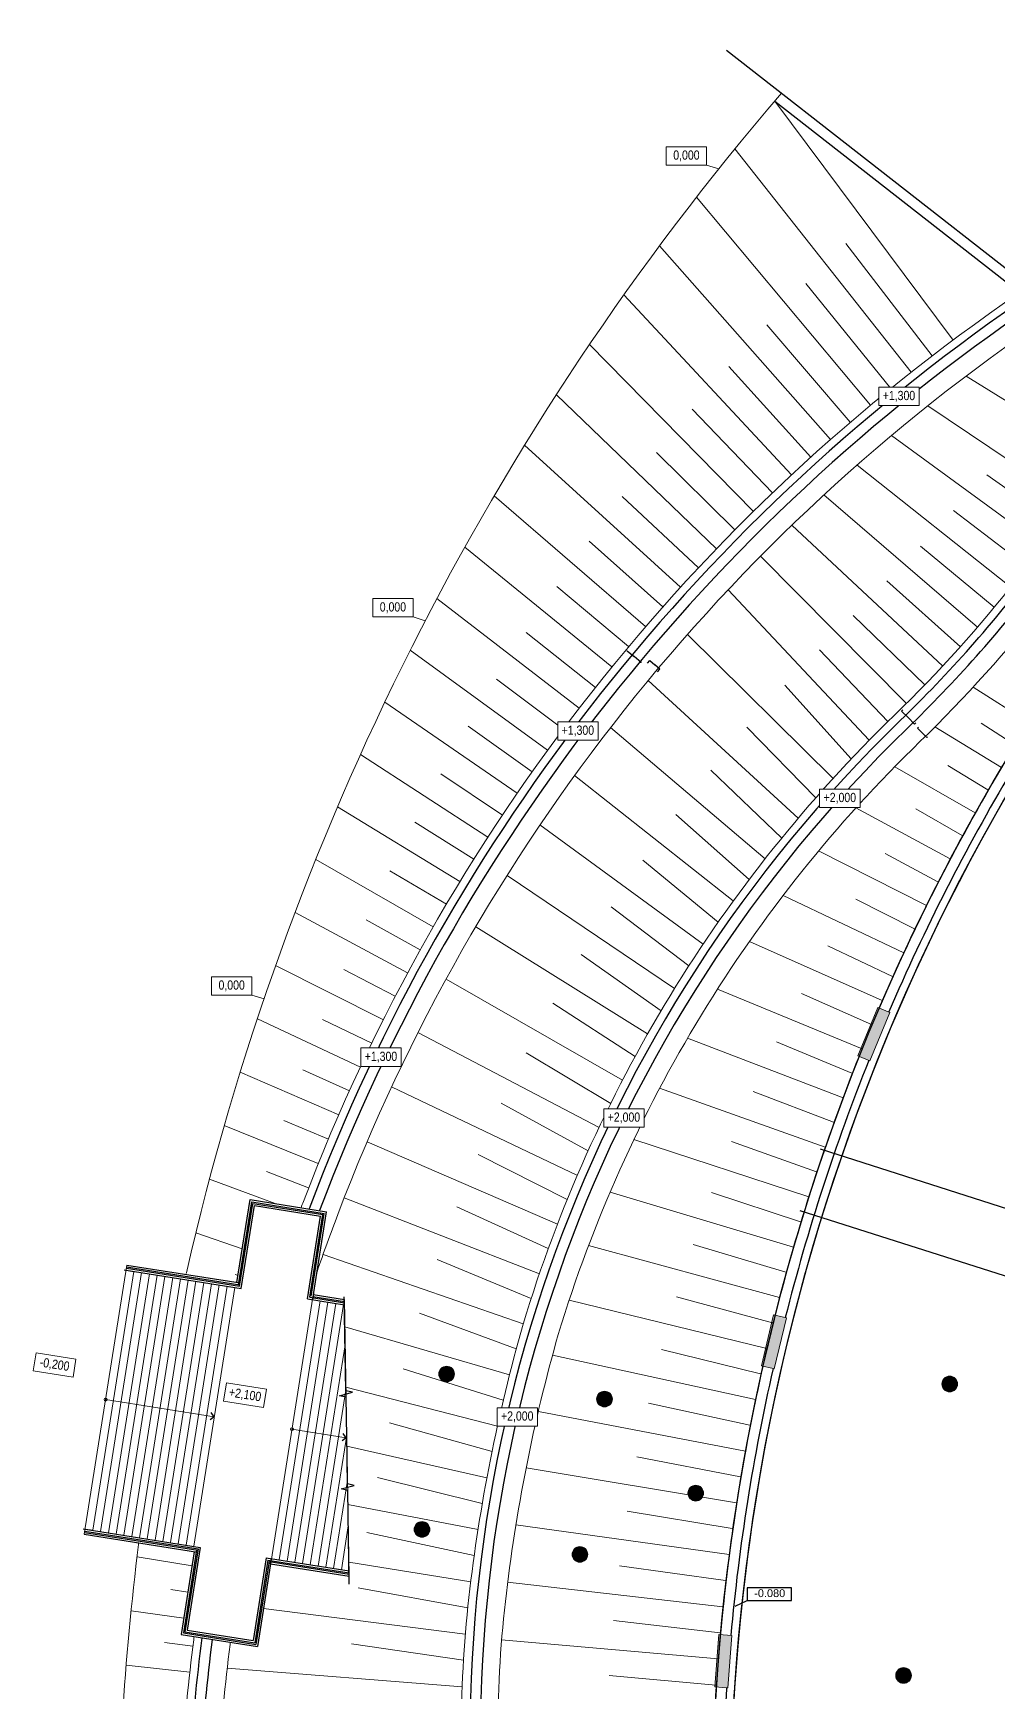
# Model space of a CAD drawing. Header units: millimetres. Extents: x 72919 to 485785, y -53256 to 338519.
# Drawn here: x 116877 to 153689, y 185919 to 249196 of the extents above; entities that cross this region are included whole.
import ezdxf
from ezdxf.enums import TextEntityAlignment as Align

# ---------------------------------------------------------------- set-up
doc = ezdxf.new("R2010")
doc.units = ezdxf.units.MM
doc.set_wipeout_variables(frame=1)
for name, color, linetype, lineweight in [('gr', 251, 'Continuous', 40), ('h', 7, 'Continuous', 9), ('stairs', 4, 'Continuous', 5), ('wall', 5, 'Continuous', 40)]:
    doc.layers.add(name, color=color, linetype=linetype, lineweight=lineweight)
doc.styles.get("Standard").update_dxf_attribs({"font": 'arial.ttf'})
doc.styles.add('STW_ARIAL', font='arial.ttf')
doc.styles.add('Шрифт надписей', font='ARIALN.TTF')
doc.dimstyles.get("Standard").update_dxf_attribs({"dimtxt": 0.18, "dimasz": 0.18, "dimexe": 0.18, "dimexo": 0.0625, "dimgap": 0.09, "dimtad": 0, "dimtih": 1, "dimtoh": 1, "dimdec": 4, "dimzin": 0, "dimdsep": 46, "dimtxsty": 'Standard', "dimcen": 0.09, "dimadec": 0, "dimazin": 0, "dimtfac": 1, "dimtdec": 4, "dimtofl": 0, "dimtmove": 0, "dimatfit": 3, "dimfxl": 1, "dimtolj": 1, "dimtzin": 0, "dimarcsym": 0})

# ---------------------------------------------------------------- blocks, each defined once
blk = doc.blocks.new('*D127')
at = {"color": 0, "linetype": 'Continuous', "lineweight": -2, "ltscale": 500, "transparency": 16777216}
for p, q in [((139536, 225625), (139547, 225638)), ((139547, 225637), (139815, 225413)), ((140083, 225188), (139815, 225413)), ((140073, 225175), (140083, 225188))]:
    blk.add_line(p, q, dxfattribs=at)
at = {"color": 0, "ltscale": 500, "transparency": 16777216}
for points in [[(139547, 225637), (139547, 225637), (139547, 225638)], [(140083, 225188), (140083, 225188), (140083, 225188)]]:
    blk.add_solid(points, dxfattribs=at)
at = {"color": 0, "ltscale": 500, "transparency": 16777216, "insert": (139815, 225413), "char_height": 0.18, "attachment_point": 5, "bg_fill": 3, "box_fill_scale": 1.1, "bg_fill_color": 256, "bg_fill_true_color": 13158600, "bg_fill_transparency": 0}
blk.add_mtext('\\A1;700.0000', dxfattribs=at)
at = {"layer": 'Defpoints', "color": 0, "ltscale": 500, "transparency": 16777216}
for p in [(139536, 225625, 1322), (139547, 225638), (140073, 225175, 1322)]:
    blk.add_point(p, dxfattribs=at)
blk = doc.blocks.new('*D128')
at = {"color": 0, "linetype": 'Continuous', "lineweight": -2, "ltscale": 500, "transparency": 16777216}
for p, q in [((140320, 225159), (140405, 225260)), ((140405, 225259), (140596, 225099)), ((140787, 224938), (140596, 225098)), ((140702, 224837), (140787, 224938))]:
    blk.add_line(p, q, dxfattribs=at)
at = {"color": 0, "ltscale": 500, "transparency": 16777216}
for points in [[(140405, 225259), (140405, 225259), (140405, 225259)], [(140787, 224938), (140787, 224938), (140787, 224937)]]:
    blk.add_solid(points, dxfattribs=at)
at = {"color": 0, "ltscale": 500, "transparency": 16777216, "insert": (140596, 225098), "char_height": 0.18, "attachment_point": 5, "bg_fill": 3, "box_fill_scale": 1.1, "bg_fill_color": 256, "bg_fill_true_color": 13158600, "bg_fill_transparency": 0}
blk.add_mtext('\\A1;500.0000', dxfattribs=at)
at = {"layer": 'Defpoints', "color": 0, "ltscale": 500, "transparency": 16777216}
for p in [(140320, 225158, 1322), (140702, 224836, 1322), (140787, 224937)]:
    blk.add_point(p, dxfattribs=at)
blk = doc.blocks.new('*D129')
at = {"color": 0, "linetype": 'Continuous', "lineweight": -2, "ltscale": 500, "transparency": 16777216}
for p, q in [((150063, 223385), (150015, 223337)), ((150015, 223337), (150261, 223089)), ((150507, 222839), (150261, 223088)), ((150555, 222887), (150507, 222839))]:
    blk.add_line(p, q, dxfattribs=at)
at = {"color": 0, "ltscale": 500, "transparency": 16777216}
for points in [[(150015, 223337), (150015, 223337), (150015, 223337)], [(150507, 222839), (150507, 222839), (150507, 222839)]]:
    blk.add_solid(points, dxfattribs=at)
at = {"color": 0, "ltscale": 500, "transparency": 16777216, "insert": (150261, 223088), "char_height": 0.18, "attachment_point": 5, "bg_fill": 3, "box_fill_scale": 1.1, "bg_fill_color": 256, "bg_fill_true_color": 13158600, "bg_fill_transparency": 0}
blk.add_mtext('\\A1;700.0000', dxfattribs=at)
at = {"layer": 'Defpoints', "color": 0, "ltscale": 500, "transparency": 16777216}
for p in [(150063, 223385, 1322), (150015, 223337), (150555, 222887, 1322)]:
    blk.add_point(p, dxfattribs=at)
blk = doc.blocks.new('*D130')
at = {"color": 0, "linetype": 'Continuous', "lineweight": -2, "ltscale": 500, "transparency": 16777216}
for p, q in [((150658, 222708), (150627, 222677)), ((150627, 222677), (150802, 222499)), ((150978, 222321), (150803, 222499)), ((151009, 222352), (150978, 222321))]:
    blk.add_line(p, q, dxfattribs=at)
at = {"color": 0, "ltscale": 500, "transparency": 16777216}
for points in [[(150627, 222677), (150627, 222677), (150627, 222677)], [(150978, 222321), (150978, 222321), (150978, 222321)]]:
    blk.add_solid(points, dxfattribs=at)
at = {"color": 0, "ltscale": 500, "transparency": 16777216, "insert": (150802, 222499), "char_height": 0.18, "attachment_point": 5, "bg_fill": 3, "box_fill_scale": 1.1, "bg_fill_color": 256, "bg_fill_true_color": 13158600, "bg_fill_transparency": 0}
blk.add_mtext('\\A1;500.0000', dxfattribs=at)
at = {"layer": 'Defpoints', "color": 0, "ltscale": 500, "transparency": 16777216}
for p in [(150627, 222677), (150658, 222708, 1322), (151009, 222352, 1322)]:
    blk.add_point(p, dxfattribs=at)
blk = doc.blocks.new('Откосы  по обваловке')
at = {"layer": 'gr', "lineweight": 18, "flags": 128}
for points in [[(35086.748, 33015.257, -0.122016), (35136.577, 33007.655)], [(35086.718, 33015.254, 0.000085), (35086.682, 33015.251, 0.000085)], [(35063.481, 33010.418, -0.031703), (35076.329, 33013.771)], [(35076.385, 33013.782, 0.000104), (35076.342, 33013.774)], [(35090.466, 33011.868, -0.000842), (35090.713, 33011.857, -0.153561), (35132.176, 32996.655)], [(35064.485, 33008.318, -0.031745), (35073.527, 33010.64, -0.000407), (35073.644, 33010.663, -0.000407)], [(35088.333, 33010.529, -0.008019), (35090.648, 33010.458, -0.155149), (35131.676, 32995.272)], [(35064.919, 33006.986, -0.031745), (35073.788, 33009.265, -0.000274), (35073.866, 33009.28, -0.000274)], [(35068.129, 32997.717, -0.061872), (35078.327, 33001.161, -0.041019), (35088.879, 33002.435, -0.127601), (35115.374, 32996.178, 0.069515), (35128.51, 32991.429)], [(35068.568, 32996.374, -0.062987), (35078.608, 32999.79, -0.040974), (35088.921, 33001.036, -0.127547), (35114.72, 32994.94, 0.06927), (35128.171, 32990.07, 0.06927)], [(35041.412, 32979.342), (35073.025, 32989.679, -0.175307), (35126.635, 32988.014), (35128.669, 32987.173)]]:
    blk.add_lwpolyline(points, format="xyb", dxfattribs=at)
for points in [[(35090.415, 33015.529), (35090.307, 33012.859)], [(35092.534, 33015.627), (35092.272, 33011.767)], [(35094.663, 33015.682), (35094.273, 33011.604)], [(35096.8, 33015.694), (35096.27, 33011.386)], [(35098.945, 33015.662), (35098.259, 33011.113)], [(35101.099, 33015.586), (35100.24, 33010.787)], [(35103.26, 33015.465), (35102.212, 33010.406)], [(35088.305, 33015.388), (35088.28, 33013.515)], [(35105.429, 33015.298), (35104.173, 33009.972)], [(35107.604, 33015.086), (35106.121, 33009.484)], [(35109.786, 33014.826), (35108.055, 33008.944)], [(35111.973, 33014.519), (35109.973, 33008.35)], [(35114.165, 33014.164), (35111.875, 33007.705)], [(35075.862, 33013.679), (35076.181, 33011.575)], [(35091.365, 33013.556), (35091.27, 33011.829)], [(35093.424, 33013.526), (35093.273, 33011.692)], [(35116.362, 33013.761), (35113.758, 33007.008)], [(35073.826, 33013.253), (35074.185, 33011.255)], [(35087.256, 33013.47), (35087.256, 33013.35)], [(35095.486, 33013.446), (35095.272, 33011.502)], [(35097.549, 33013.318), (35097.265, 33011.256)], [(35099.613, 33013.142), (35099.251, 33010.957)], [(35101.676, 33012.916), (35101.228, 33010.603)], [(35118.563, 33013.307), (35115.622, 33006.26)], [(35071.802, 33012.788), (35072.299, 33010.396)], [(35103.738, 33012.641), (35103.194, 33010.195)], [(35105.797, 33012.318), (35105.149, 33009.735)], [(35120.766, 33012.804), (35117.464, 33005.462)], [(35122.972, 33012.249), (35119.284, 33004.613)], [(35073.078, 33011.662), (35073.284, 33010.594)], [(35075.077, 33012.062), (35075.183, 33011.415)], [(35107.853, 33011.944), (35107.09, 33009.22)], [(35125.18, 33011.643), (35121.081, 33003.715)], [(35109.905, 33011.521), (35109.016, 33008.653)], [(35111.951, 33011.048), (35110.927, 33008.034)], [(35127.388, 33010.984), (35122.852, 33002.769)], [(35089.033, 33010.516), (35088.887, 33002.435)], [(35091.338, 33010.423), (35090.898, 33002.442)], [(35113.992, 33010.525), (35112.819, 33007.363)], [(35093.637, 33010.256), (35092.908, 33002.374)], [(35095.926, 33010.017), (35094.913, 33002.231)], [(35098.205, 33009.705), (35096.913, 33002.014)], [(35116.024, 33009.952), (35114.693, 33006.641)], [(35129.596, 33010.272), (35124.596, 33001.774)], [(35072.894, 33009.089), (35074.999, 33000.342)], [(35100.471, 33009.321), (35098.903, 33001.723)], [(35118.049, 33009.328), (35116.546, 33005.867)], [(35131.802, 33009.506), (35126.313, 33000.732)], [(35075.481, 33008.475), (35076.946, 33000.855)], [(35086.663, 33008.868), (35086.875, 33002.328)], [(35102.723, 33008.866), (35100.88, 33001.359)], [(35120.064, 33008.654), (35118.377, 33005.043)], [(35134.006, 33008.685), (35128.001, 32999.644)], [(35084.495, 33008.117), (35084.872, 33002.158)], [(35104.958, 33008.339), (35102.843, 33000.921)], [(35122.068, 33007.929), (35120.186, 33004.17)], [(35136.207, 33007.808), (35129.658, 32998.51)], [(35082.361, 33007.378), (35082.877, 33001.926)], [(35107.176, 33007.741), (35104.788, 33000.411)], [(35080.257, 33006.649), (35080.889, 33001.633)], [(35109.374, 33007.073), (35106.713, 32999.829)], [(35124.06, 33007.154), (35121.97, 33003.248)], [(35078.179, 33005.929), (35078.911, 33001.278)], [(35083.709, 33006.109), (35083.885, 33002.051)], [(35085.835, 33006.25), (35085.884, 33002.252)], [(35088.043, 33006.325), (35087.893, 33002.39)], [(35090.196, 33006.32), (35089.904, 33002.448)], [(35092.345, 33006.235), (35091.915, 33002.417)], [(35094.49, 33006.076), (35093.923, 33002.311)], [(35111.55, 33006.335), (35108.615, 32999.176)], [(35126.04, 33006.328), (35123.727, 33002.277)], [(35077.361, 33005.29), (35077.938, 33001.08)], [(35079.47, 33005.628), (35079.91, 33001.465)], [(35081.587, 33005.901), (35081.893, 33001.789)], [(35096.626, 33005.844), (35095.926, 33002.131)], [(35098.753, 33005.538), (35097.921, 33001.876)], [(35113.704, 33005.527), (35110.492, 32998.453)], [(35128.006, 33005.45), (35125.458, 33001.259)], [(35075.25, 33004.875), (35075.982, 33000.613)], [(35100.868, 33005.16), (35099.905, 33001.548)], [(35102.969, 33004.71), (35101.876, 33001.146)], [(35115.832, 33004.651), (35112.34, 32997.661)], [(35105.053, 33004.188), (35103.83, 33000.672)], [(35129.956, 33004.522), (35127.161, 33000.194)], [(35107.118, 33003.595), (35105.765, 33000.126)], [(35117.934, 33003.706), (35114.158, 32996.801)], [(35131.889, 33003.543), (35128.833, 32999.083)], [(35109.163, 33002.931), (35107.679, 32999.508)], [(35119.536, 33002.93), (35115.93, 32995.889)], [(35111.184, 33002.198), (35109.568, 32998.819)], [(35121.028, 33002.163), (35117.717, 32995.018)], [(35085.894, 33000.847), (35086.91, 32992.868)], [(35088.094, 33000.999), (35088.895, 32993.112)], [(35090.297, 33001.048), (35090.886, 32993.306)], [(35092.499, 33000.992), (35092.881, 32993.449)], [(35094.694, 33000.845), (35094.879, 32993.542)], [(35113.18, 33001.395), (35111.431, 32998.061)], [(35122.509, 33001.357), (35119.537, 32994.218)], [(35081.512, 33000.315), (35082.962, 32992.229)], [(35083.699, 33000.619), (35084.932, 32992.574)], [(35096.879, 33000.607), (35096.878, 32993.584)], [(35099.049, 33000.279), (35098.878, 32993.575)], [(35115.149, 33000.523), (35113.264, 32997.234)], [(35123.989, 33000.507), (35121.387, 32993.49)], [(35079.336, 32999.935), (35081.001, 32991.835)], [(35101.201, 32999.861), (35100.877, 32993.515)], [(35116.846, 32999.687), (35115.051, 32996.347)], [(35125.475, 32999.605), (35123.264, 32992.836)], [(35077.175, 32999.47), (35079.051, 32991.391)], [(35103.329, 32999.356), (35102.874, 32993.405)], [(35105.431, 32998.764), (35104.868, 32993.244)], [(35118.489, 32998.861), (35116.822, 32995.444)], [(35126.977, 32998.643), (35125.165, 32992.256)], [(35107.502, 32998.087), (35106.857, 32993.032)], [(35120.14, 32998.049), (35118.626, 32994.608)], [(35089.594, 32997.11), (35089.889, 32993.23)], [(35091.69, 32997.195), (35091.882, 32993.399)], [(35093.786, 32997.21), (35093.879, 32993.516)], [(35095.879, 32997.157), (35095.878, 32993.584)], [(35109.539, 32997.327), (35108.839, 32992.771)], [(35121.803, 32997.251), (35120.461, 32993.844)], [(35128.503, 32997.609), (35127.088, 32991.751)], [(35083.328, 32996.438), (35083.943, 32992.422)], [(35085.41, 32996.731), (35085.918, 32992.742)], [(35087.499, 32996.955), (35087.9, 32993.011)], [(35097.966, 32997.035), (35097.878, 32993.6)], [(35100.046, 32996.844), (35099.879, 32993.566)], [(35102.114, 32996.586), (35101.877, 32993.481)], [(35111.538, 32996.486), (35110.815, 32992.459)], [(35123.48, 32996.464), (35122.325, 32993.153)], [(35081.256, 32996.076), (35081.977, 32992.052)], [(35104.17, 32996.26), (35103.873, 32993.345)], [(35106.211, 32995.868), (35105.865, 32993.159)], [(35079.197, 32995.646), (35080.022, 32991.633)], [(35108.233, 32995.41), (35107.851, 32992.922)], [(35113.496, 32995.566), (35112.782, 32992.097)], [(35125.177, 32995.687), (35124.215, 32992.535)], [(35077.152, 32995.147), (35078.077, 32991.164)], [(35110.235, 32994.887), (35109.831, 32992.635)], [(35115.413, 32994.582), (35114.739, 32991.685)], [(35112.215, 32994.301), (35111.802, 32992.298)], [(35114.17, 32993.653), (35113.765, 32991.911)], [(35117.317, 32993.661), (35116.685, 32991.223)], [(35116.098, 32992.943), (35115.717, 32991.475)]]:
    blk.add_lwpolyline(points, dxfattribs=at)

msp = doc.modelspace()

# ---------------------------------------------------------------- hatches: boundary and pattern name
at = {"ltscale": 500, "true_color": 0x000000}
h = msp.add_hatch(color=18, dxfattribs=at)
h.dxf.hatch_style = 1
edge = h.paths.add_edge_path()
edge.add_arc((132654.41979, 198043.12524), 300, 0, 360)
h = msp.add_hatch(color=18, dxfattribs=at)
h.dxf.hatch_style = 1
edge = h.paths.add_edge_path()
edge.add_arc((151852.60067, 197663.85415), 300, 0, 360)
h = msp.add_hatch(color=18, dxfattribs=at)
h.dxf.hatch_style = 1
edge = h.paths.add_edge_path()
edge.add_arc((138679.31867, 197088.875), 300, 0, 360)
h = msp.add_hatch(color=18, dxfattribs=at)
h.dxf.hatch_style = 1
edge = h.paths.add_edge_path()
edge.add_arc((142160.75469, 193500.07433), 300, 0, 360)
h = msp.add_hatch(color=18, dxfattribs=at)
h.dxf.hatch_style = 1
edge = h.paths.add_edge_path()
edge.add_arc((131715.813, 192116.99519), 300, 0, 360)
h = msp.add_hatch(color=18, dxfattribs=at)
h.dxf.hatch_style = 1
edge = h.paths.add_edge_path()
edge.add_arc((137740.71188, 191162.74496), 300, 0, 360)
h = msp.add_hatch(color=18, dxfattribs=at)
h.dxf.hatch_style = 1
edge = h.paths.add_edge_path()
edge.add_arc((150091.56923, 186545.13928), 300, 0, 360)
at = {"layer": 'wall', "lineweight": 18, "ltscale": 0.007407, "true_color": 0x000000}
h = msp.add_hatch(color=18, dxfattribs=at)
h.dxf.hatch_style = 1
h.paths.add_polyline_path([(149570.20066, 211837.43324), (148804.8338, 209989.67417), (148342.89403, 210181.01589), (149108.2609, 212028.77496)])
h = msp.add_hatch(color=18, dxfattribs=at)
h.dxf.hatch_style = 1
h.paths.add_polyline_path([(145619.80109, 200187.15144), (145152.91036, 198242.4116), (144666.7254, 198359.13428), (145133.61613, 200303.87412)])
h = msp.add_hatch(color=18, dxfattribs=at)
h.dxf.hatch_style = 1
h.paths.add_polyline_path([(143540.54309, 188062.32529), (143383.6249, 186068.49062), (142885.16623, 186107.72017), (143042.08442, 188101.55484)])

# ---------------------------------------------------------------- linework, layer by layer
at = {"color": 18, "ltscale": 500, "true_color": 0x000000}
for p, q in [((143340.05875, 248543.26271), (163078.53851, 233134.25676)), ((145177.10673, 246601.70334), (154772.15523, 239111.25012)), ((167143.28876, 200159.77377), (146918.54963, 206618.98162)), ((124652.62417, 201536.42651), (125153.21446, 204697.0292)), ((124652.62417, 201536.42651), (125153.21446, 204697.0292)), ((124652.62417, 201536.42651), (125153.21446, 204697.0292)), ((124714.96821, 201450.6173), (125215.5585, 204611.21999)), ((124714.96821, 201450.6173), (125215.5585, 204611.21999)), ((124714.96821, 201450.6173), (125215.5585, 204611.21999)), ((124756.5309, 201393.41116), (125257.12119, 204554.01385)), ((124756.5309, 201393.41116), (125257.12119, 204554.01385)), ((124756.5309, 201393.41116), (125257.12119, 204554.01385)), ((124818.87494, 201307.60195), (125319.46523, 204468.20464)), ((124818.87494, 201307.60195), (125319.46523, 204468.20464)), ((124818.87494, 201307.60195), (125319.46523, 204468.20464)), ((125153.21446, 204697.0292), (128073.08265, 204234.56751)), ((125215.5585, 204611.21999), (127987.27344, 204172.22347)), ((125257.12119, 204554.01385), (127930.0673, 204130.66077)), ((125319.46523, 204468.20464), (127844.25809, 204068.31673)), ((127343.6678, 200907.71404), (127844.25809, 204068.31673)), ((127429.47701, 200970.05808), (127930.0673, 204130.66077)), ((127486.68315, 201011.62078), (127987.27344, 204172.22347)), ((127572.49236, 201073.96482), (128073.08265, 204234.56751)), ((166025.65133, 197925.83222), (146151.95058, 204272.92837)), ((120423.66218, 202003.73526), (124818.87494, 201307.60195)), ((120435.39477, 202077.81189), (124756.5309, 201393.41116)), ((120443.21649, 202127.1963), (124764.35263, 201442.79558)), ((120454.94907, 202201.27293), (124776.08521, 201516.8722)), ((127343.6678, 200907.71404), (128755.07546, 200684.16903)), ((127429.47701, 200970.05808), (128753.74634, 200760.31443)), ((127574.12685, 201124.3292), (127535.01823, 200877.40711)), ((127554.57254, 201000.86816), (128752.86026, 200811.07803)), ((127566.30513, 201074.94478), (128751.53113, 200887.22342)), ((118828.03064, 191929.31419), (123149.16678, 191244.91346)), ((118839.76322, 192003.39081), (123160.89936, 191318.99008)), ((118847.58495, 192052.77523), (123168.72108, 191368.3745)), ((118859.31753, 192126.85186), (123254.53029, 191430.71854)), ((123025.70573, 191264.46777), (122525.11545, 188103.86508)), ((123025.70573, 191264.46777), (122525.11545, 188103.86508)), ((123111.51494, 191326.81181), (122610.92466, 188166.20912)), ((123111.51494, 191326.81181), (122610.92466, 188166.20912)), ((123168.72108, 191368.3745), (122668.1308, 188207.77181)), ((123168.72108, 191368.3745), (122668.1308, 188207.77181)), ((123254.53029, 191430.71854), (122753.94001, 188270.11585)), ((123254.53029, 191430.71854), (122753.94001, 188270.11585)), ((125773.13591, 191031.8106), (125272.54563, 187871.20791)), ((125835.47996, 190946.00139), (125334.88967, 187785.3987)), ((125877.04265, 190888.79525), (125376.45236, 187728.19256)), ((125939.38669, 190802.98604), (125438.7964, 187642.38335)), ((125773.13591, 191031.8106), (128932.29184, 190531.44946)), ((125835.47996, 190946.00139), (128933.62096, 190455.30406)), ((125877.04265, 190888.79525), (128934.50705, 190404.54046)), ((125939.38669, 190802.98604), (125970.67358, 191000.52371)), ((125939.38669, 190802.98604), (128935.83617, 190328.39507)), ((122525.11545, 188103.86508), (125438.7964, 187642.38335)), ((122610.92466, 188166.20912), (125376.45236, 187728.19256)), ((122668.1308, 188207.77181), (125334.88967, 187785.3987)), ((122753.94001, 188270.11585), (125272.54563, 187871.20791))]:
    msp.add_line(p, q, dxfattribs=at)
for points in [[(415650.43379, 180914.99944, 0.4142135624), (336810.43379, 259754.99944), (221610.43379, 259754.99944, 0.4142135624), (142770.43379, 180914.99944), (142770.43379, 104414.99944, 0.4142135624), (221610.43379, 25574.99944), (336810.43379, 25574.99944, 0.4142135624), (415650.43379, 104414.99944)], [(414950.43379, 180914.99944, 0.4142135624), (336810.43379, 259054.99944), (221610.43379, 259054.99944, 0.4142135624), (143470.43379, 180914.99944), (143470.43379, 104414.99944, 0.4142135624), (221610.43379, 26274.99944), (336810.43379, 26274.99944, 0.4142135624), (414950.43379, 104414.99944)]]:
    msp.add_lwpolyline(points, format="xyb", close=True, dxfattribs=at)
for points in [[(163302.39845, 232934.54015, 0.1841557629), (143470.43379, 180914.99944, 0.1841557629)], [(153871.19229, 221252.83232, 0.0329396854), (149160.31432, 212007.21372, 0.0329396854)], [(154212.27593, 221043.816, 0.0329073073), (149529.89601, 211854.12797, 0.0329073073)], [(148394.94745, 210159.45466, 0.0329396854), (145188.4016, 200290.72129, 0.0329396854)], [(148764.52915, 210006.36891, 0.0329073073), (145577.38102, 200197.33559, 0.0329073073)], [(144721.51087, 198345.98145, 0.0329396854), (143098.25295, 188097.13428, 0.0329396854)], [(145110.49029, 198252.59575, 0.0329073073), (143497.05213, 188065.7481, 0.0329073073)], [(142941.33476, 186103.29961, 0.0164653776), (142770.43379, 180914.99944), (142770.43379, 178089.99944)], [(143340.13394, 186071.91344, 0.0164492017), (143170.43379, 180914.99944), (143170.43379, 178089.99944)]]:
    msp.add_lwpolyline(points, format="xyb", dxfattribs=at)
for points in [[(120345.54918, 202016.10715), (120719.96833, 201956.80498)], [(118781.20453, 192139.22374), (119155.62368, 192079.92157)], [(143659.9554, 189183.06331), (144120.27676, 189401.71358)]]:
    msp.add_lwpolyline(points, dxfattribs=at)
at = {"ltscale": 100}
for points in [[(128869.48656, 194129.56184), (128816.69811, 197153.80994), (128565.64541, 197211.93732), (129063.38771, 197345.64448), (128812.33501, 197403.77186), (128749.87297, 200982.21991)], [(128941.18589, 190021.91005), (128878.72384, 193600.35809), (128627.67114, 193658.48547), (129125.41344, 193792.19263), (128874.36074, 193850.32001), (128859.37665, 194708.75798)]]:
    msp.add_lwpolyline(points, dxfattribs=at)
at = {"color": 18, "ltscale": 500, "true_color": 0x000000}
msp.add_lwpolyline([(145815.38146, 189881.11618), (144120.27594, 189881.11327), (144120.27676, 189401.71358), (145815.38228, 189401.7165)], close=True, dxfattribs=at)
for centre, radius, start, end in [((195992.11367, 178509.46689), 73291.61687, 123.8939227215, 159.3631446121), ((195992.11367, 178509.46689), 72891.61687, 124.1216740727, 159.2983858726), ((114651.12278, 259458.18029), 50776.44617, 314.062531975, 322.8291684012), ((114651.12278, 259458.18029), 51176.44617, 314.062531975, 322.5777603679), ((187452.24199, 184234.8837), 53906.63417, 134.062531975, 185.829144436), ((187452.24199, 184234.8837), 53506.63417, 134.062531975, 185.8728741023), ((195992.11367, 178509.46689), 73291.61687, 172.57659578, 180.1715690989), ((195992.11367, 178509.46689), 72891.61687, 172.5852497075, 179.9366981141)]:
    msp.add_arc(centre, radius, start, end, dxfattribs=at)
at = {"layer": 'h'}
for p, q in [((142575.1195, 244162.83134), (143041.29394, 244018.64763)), ((131374.56654, 226926.49566), (131840.74097, 226782.31195)), ((125221.44849, 212499.73539), (125687.62293, 212355.55168))]:
    msp.add_line(p, q, dxfattribs=at)
for points in [[(141035.1195, 244162.83134), (142575.1195, 244162.83134), (142575.1195, 244862.83134), (141035.1195, 244862.83134)], [(129834.56654, 226926.49566), (131374.56654, 226926.49566), (131374.56654, 227626.49566), (129834.56654, 227626.49566)], [(123681.44849, 212499.73539), (125221.44849, 212499.73539), (125221.44849, 213199.73539), (123681.44849, 213199.73539)], [(116986.01715, 198852.70704), (118507.05719, 198611.79796), (118397.55307, 197920.41612), (116876.51302, 198161.3252)], [(124254.26743, 197701.52928), (125775.30747, 197460.62021), (125665.80335, 196769.23837), (124144.7633, 197010.14745)]]:
    msp.add_lwpolyline(points, close=True, dxfattribs=at)
at = {"layer": 'stairs', "color": 4}
for p, q in [((128035.60817, 204038.00986), (125470.08294, 187839.92107)), ((120454.94907, 202201.27293), (118828.03064, 191929.31419)), ((120719.96868, 201956.80492), (119155.62403, 192079.92152)), ((121016.27519, 201909.87458), (119451.93053, 192032.99118)), ((121312.58169, 201862.94424), (119748.23704, 191986.06084)), ((121608.88819, 201816.0139), (120044.54354, 191939.1305)), ((121905.19469, 201769.08356), (120340.85004, 191892.20016)), ((122201.50119, 201722.15322), (120637.15654, 191845.26982)), ((122497.8077, 201675.22288), (120933.46305, 191798.33948)), ((122794.1142, 201628.29255), (121229.76955, 191751.40914)), ((123090.4207, 201581.36221), (121526.07605, 191704.4788)), ((123386.7272, 201534.43187), (121822.38255, 191657.54846)), ((123683.0337, 201487.50153), (122118.68905, 191610.61812)), ((123979.34021, 201440.57119), (122414.99556, 191563.68778)), ((124275.64671, 201393.64085), (122711.30206, 191516.75744)), ((124571.95321, 201346.71051), (123007.60856, 191469.8271)), ((127831.32474, 200830.47677), (126266.98008, 190953.59337)), ((128127.63124, 200783.54643), (126563.28659, 190906.66303)), ((128423.93774, 200736.61609), (126859.59309, 190859.73269)), ((128720.24424, 200689.68576), (127155.89959, 190812.80235)), ((128781.68246, 199159.8554), (127452.20609, 190765.87201)), ((128811.83378, 197432.48739), (127748.5126, 190718.94167)), ((128841.9851, 195705.11937), (128044.8191, 190672.01133)), ((128872.13642, 193977.75135), (128341.1256, 190625.08099)), ((128902.28774, 192250.38333), (128637.4321, 190578.15065))]:
    msp.add_line(p, q, dxfattribs=at)
at = {"layer": 'stairs', "color": 4, "ltscale": 100}
for p, q in [((119641.48986, 197065.29356), (123789.78089, 196408.26881)), ((126752.84591, 195938.96541), (128826.99142, 195610.45303))]:
    msp.add_line(p, q, dxfattribs=at)
at = {"layer": 'stairs', "color": 4, "lineweight": 30}
for p, q in [((123789.78089, 196408.26881), (123627.97773, 196290.71143)), ((123789.78089, 196408.26881), (123672.22351, 196570.07197)), ((128826.99142, 195610.45303), (128665.18826, 195492.89566)), ((128826.99142, 195610.45303), (128709.43405, 195772.25619))]:
    msp.add_line(p, q, dxfattribs=at)
at = {"layer": 'stairs', "color": 4, "ltscale": 100}
for centre in [(119641.48986, 197065.29356), (126752.84591, 195938.96541)]:
    msp.add_circle(centre, 54.53058, dxfattribs=at)
at = {"layer": 'wall', "color": 18, "lineweight": 18, "ltscale": 0.007407, "true_color": 0x000000}
for p, q in [((148342.89403, 210181.01589), (149108.2609, 212028.77496)), ((149108.2609, 212028.77496), (149570.20066, 211837.43324)), ((149570.20066, 211837.43324), (148804.8338, 209989.67417)), ((149529.89601, 211854.12797), (149570.20066, 211837.43324)), ((148804.8338, 209989.67417), (148342.89403, 210181.01589)), ((128751.53113, 200887.22342), (128935.83617, 190328.39507)), ((144666.7254, 198359.13428), (145133.61613, 200303.87412)), ((145133.61613, 200303.87412), (145619.80109, 200187.15144)), ((145619.80109, 200187.15144), (145152.91036, 198242.4116)), ((145110.49029, 198252.59575), (144666.7254, 198359.13428)), ((145152.91036, 198242.4116), (145110.49029, 198252.59575)), ((142885.16623, 186107.72017), (143042.08442, 188101.55484)), ((143042.08442, 188101.55484), (143540.54309, 188062.32529)), ((143540.54309, 188062.32529), (143383.6249, 186068.49062)), ((143340.13394, 186071.91344), (142885.16623, 186107.72017)), ((143383.6249, 186068.49062), (143340.13394, 186071.91344))]:
    msp.add_line(p, q, dxfattribs=at)
for centre in [(132654.43482, 198041.64093), (151852.6157, 197662.36985), (138679.3337, 197087.39069), (142160.76972, 193498.59002), (131715.82803, 192115.51089), (137740.72691, 191161.26065), (150091.58426, 186543.65497)]:
    msp.add_circle(centre, 300, dxfattribs=at)

# ---------------------------------------------------------------- texts
at = {"color": 18, "ltscale": 500, "true_color": 0x000000, "style": 'STW_ARIAL'}
msp.add_text('-0.080', height=298.8, rotation=0.0000984508, dxfattribs=at).set_placement((144984.00167, 189682.54897), align=Align.MIDDLE_CENTER)
at = {"layer": 'h', "char_height": 350, "attachment_point": 5, "style": 'Шрифт надписей'}
for insert in [(141805.1195, 244512.83134), (130604.56654, 227276.49566), (124451.44849, 212849.73539)]:
    msp.add_mtext_dynamic_manual_height_columns('0,000', width=350, gutter_width=50, heights=[0], dxfattribs=dict(at, insert=insert))
for s, insert, rotation in [('-0,200', (117691.78511, 198386.56158), 350.9999999975), ('+2,100', (124960.03539, 197235.38383), 350.9999999996)]:
    msp.add_mtext_dynamic_manual_height_columns(s, width=5.8397345, gutter_width=50, heights=[0], dxfattribs=dict(at, insert=insert, rotation=rotation))

# ---------------------------------------------------------------- next in the draw order: dimensions: what is measured, and where the dimension line sits
at = {"color": 18, "ltscale": 500, "true_color": 0x000000}
for p1, p2, distance, picture, middle in [((140072.71677, 225175.29916, 1322.4193), (139536.24587, 225624.96456, 1322.4193), -16.45755, '*D127', (139815.0533, 225412.74471)), ((150554.70617, 222886.74662, 1322.4193), (150062.84211, 223384.81261, 1322.4193), 67.52655, '*D129', (150260.72746, 223088.33121))]:
    dim = msp.add_aligned_dim(p1=p1, p2=p2, distance=distance, dimstyle='Standard', override={"dimfxl": 1.25, "dimtfill": 1, "dimarcsym": 1}, dxfattribs=at)
    dim.commit()
    dim.dimension.update_dxf_attribs({"geometry": picture, "text_midpoint": middle})

# ---------------------------------------------------------------- next in the draw order: dimensions: what is measured, and where the dimension line sits
for p1, p2, distance, picture, middle in [((140319.75324, 225158.45453, 1322.4193), (140702.30183, 224836.49711, 1322.4193), 131.90829, '*D128', (140595.96524, 225098.39848)), ((151009.14848, 222351.76226, 1322.4193), (150658.17768, 222707.87952, 1322.4193), 43.93238, '*D130', (150802.37292, 222498.98292))]:
    dim = msp.add_aligned_dim(p1=p1, p2=p2, distance=distance, dimstyle='Standard', override={"dimfxl": 1.25, "dimtfill": 1, "dimarcsym": 1}, dxfattribs=at)
    dim.commit()
    dim.dimension.update_dxf_attribs({"geometry": picture, "text_midpoint": middle})

# ---------------------------------------------------------------- next in the draw order: block references
at = {"layer": 'wall', "color": 18, "lineweight": 18, "ltscale": 0.007407, "true_color": 0x000000, "xscale": 999.9999999999999, "yscale": 999.9999999999999, "zscale": 999.9999999999999, "rotation": 71.89262594900111}
msp.add_blockref('Откосы  по обваловке', (20598007.21244, -43408295.21277), dxfattribs=at)

# ---------------------------------------------------------------- next in the draw order: wipeouts: each hides what was drawn before it
for points in [[(149145.48628, 235690.72235), (150685.48628, 235690.72235), (150685.48628, 234990.72235), (149145.48628, 234990.72235)], [(136892.63578, 222922.8495), (138432.63578, 222922.8495), (138432.63578, 222222.8495), (136892.63578, 222222.8495)], [(146889.92317, 220355.41993), (148429.92317, 220355.41993), (148429.92317, 219655.41993), (146889.92317, 219655.41993)], [(129379.30021, 210481.04706), (130919.30021, 210481.04706), (130919.30021, 209781.04706), (129379.30021, 209781.04706)], [(138649.82183, 208161.28107), (140189.82183, 208161.28107), (140189.82183, 207461.28107), (138649.82183, 207461.28107)], [(134579.05715, 196759.36638), (136119.05715, 196759.36638), (136119.05715, 196059.36638), (134579.05715, 196059.36638)]]:
    msp.add_wipeout(points).dxf.layer = 'h'

# ---------------------------------------------------------------- next in the draw order: linework, layer by layer
at = {"layer": 'h'}
for points in [[(149145.48628, 234990.72235), (150685.48628, 234990.72235), (150685.48628, 235690.72235), (149145.48628, 235690.72235)], [(136892.63578, 222222.8495), (138432.63578, 222222.8495), (138432.63578, 222922.8495), (136892.63578, 222922.8495)], [(146889.92317, 219655.41993), (148429.92317, 219655.41993), (148429.92317, 220355.41993), (146889.92317, 220355.41993)], [(129379.30021, 209781.04706), (130919.30021, 209781.04706), (130919.30021, 210481.04706), (129379.30021, 210481.04706)], [(138649.82183, 207461.28107), (140189.82183, 207461.28107), (140189.82183, 208161.28107), (138649.82183, 208161.28107)], [(134579.05715, 196059.36638), (136119.05715, 196059.36638), (136119.05715, 196759.36638), (134579.05715, 196759.36638)]]:
    msp.add_lwpolyline(points, close=True, dxfattribs=at)

# ---------------------------------------------------------------- next in the draw order: texts
at = {"layer": 'h', "char_height": 350, "attachment_point": 5, "style": 'Шрифт надписей'}
for s, insert in [('+1,300', (149915.48628, 235340.72235)), ('+1,300', (137662.63578, 222572.8495)), ('+2,000', (147659.92317, 220005.41993)), ('+1,300', (130149.30021, 210131.04706)), ('+2,000', (139419.82183, 207811.28107)), ('+2,000', (135349.05715, 196409.36638))]:
    msp.add_mtext_dynamic_manual_height_columns(s, width=350, gutter_width=50, heights=[0], dxfattribs=dict(at, insert=insert))

doc.saveas('drawing.dxf')
